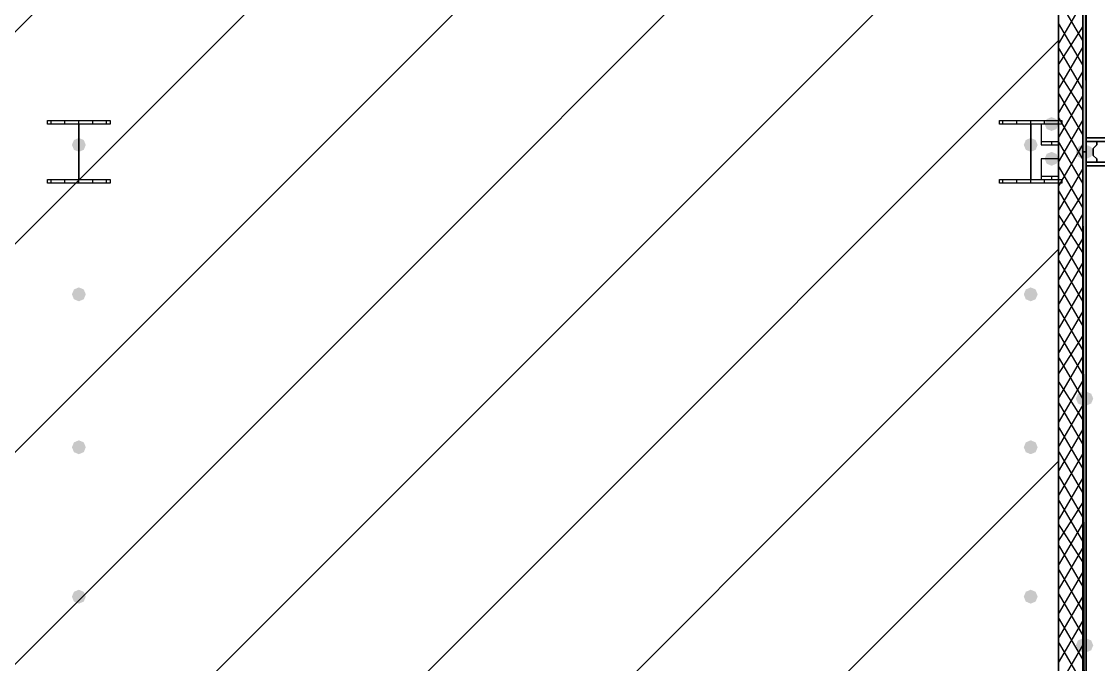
# Model space of a CAD drawing. Header units: millimetres. Extents: x 0 to 420, y 0 to 297.
# Drawn here: x 377.8 to 390.93, y 129.94 to 137.77 of the extents above; entities that cross this region are included whole.
import ezdxf

# ---------------------------------------------------------------- set-up
doc = ezdxf.new("R2010")
doc.units = ezdxf.units.MM
doc.layers.get('0').update_dxf_attribs({"linetype": 'CONTINUOUS'})

msp = doc.modelspace()

# ---------------------------------------------------------------- hatches: boundary and pattern name
at = {"true_color": 0x000007}
h = msp.add_hatch(color=0, dxfattribs=at)
h.paths.add_polyline_path([(390.779, 153.585333), (390.736667, 153.585333), (390.779, 136.186333)], flags=0)
h.paths.add_polyline_path([(390.736667, 153.585333), (390.779, 136.186333), (390.736667, 136.186333)], flags=0)
for points in [[(390.440333, 136.525), (390.415462, 136.465204), (390.355667, 136.440333), (390.295871, 136.465204), (390.271, 136.525), (390.295871, 136.584796), (390.355667, 136.609667), (390.415462, 136.584796)], [(378.587, 136.271), (378.562129, 136.211204), (378.502333, 136.186333), (378.442538, 136.211204), (378.417667, 136.271), (378.442537, 136.330796), (378.502333, 136.355667), (378.562129, 136.330796)], [(390.186333, 136.271), (390.161462, 136.211204), (390.101667, 136.186333), (390.041871, 136.211204), (390.017, 136.271), (390.041871, 136.330796), (390.101667, 136.355667), (390.161462, 136.330796)], [(390.440333, 136.101667), (390.415462, 136.041871), (390.355667, 136.017), (390.295871, 136.041871), (390.271, 136.101667), (390.295871, 136.161462), (390.355667, 136.186333), (390.415462, 136.161463)], [(378.587, 134.450667), (378.562129, 134.390871), (378.502333, 134.366), (378.442538, 134.390871), (378.417667, 134.450667), (378.442537, 134.510462), (378.502333, 134.535333), (378.562129, 134.510463)], [(390.186333, 134.450667), (390.161462, 134.390871), (390.101667, 134.366), (390.041871, 134.390871), (390.017, 134.450667), (390.041871, 134.510462), (390.101667, 134.535333), (390.161462, 134.510463)], [(378.587, 132.588), (378.562129, 132.528204), (378.502333, 132.503333), (378.442538, 132.528204), (378.417667, 132.588), (378.442537, 132.647796), (378.502333, 132.672667), (378.562129, 132.647796)], [(390.186333, 132.588), (390.161462, 132.528204), (390.101667, 132.503333), (390.041871, 132.528204), (390.017, 132.588), (390.041871, 132.647796), (390.101667, 132.672667), (390.161462, 132.647796)], [(378.587, 130.767667), (378.562129, 130.707871), (378.502333, 130.683), (378.442538, 130.707871), (378.417667, 130.767667), (378.442537, 130.827462), (378.502333, 130.852333), (378.562129, 130.827463)], [(390.186333, 130.767667), (390.161462, 130.707871), (390.101667, 130.683), (390.041871, 130.707871), (390.017, 130.767667), (390.041871, 130.827462), (390.101667, 130.852333), (390.161462, 130.827463)]]:
    msp.add_hatch(color=0, dxfattribs=at).paths.add_polyline_path(points, flags=0)
at = {"true_color": 0x0000fe}
for points in [[(390.821333, 136.186333), (390.796462, 136.126537), (390.736667, 136.101667), (390.676871, 136.126537), (390.652, 136.186333), (390.676871, 136.246129), (390.736667, 136.271), (390.796462, 136.246129)], [(390.863667, 136.186333), (390.838796, 136.126537), (390.779, 136.101667), (390.719204, 136.126537), (390.694333, 136.186333), (390.719204, 136.246129), (390.779, 136.271), (390.838796, 136.246129)], [(390.821333, 133.180667), (390.796462, 133.120871), (390.736667, 133.096), (390.676871, 133.120871), (390.652, 133.180667), (390.676871, 133.240462), (390.736667, 133.265333), (390.796462, 133.240463)], [(390.863667, 133.180667), (390.838796, 133.120871), (390.779, 133.096), (390.719204, 133.120871), (390.694333, 133.180667), (390.719204, 133.240462), (390.779, 133.265333), (390.838796, 133.240463)], [(390.821333, 130.175), (390.796462, 130.115204), (390.736667, 130.090333), (390.676871, 130.115204), (390.652, 130.175), (390.676871, 130.234796), (390.736667, 130.259667), (390.796462, 130.234796)], [(390.863667, 130.175), (390.838796, 130.115204), (390.779, 130.090333), (390.719204, 130.115204), (390.694333, 130.175), (390.719204, 130.234796), (390.779, 130.259667), (390.838796, 130.234796)]]:
    msp.add_hatch(color=0, dxfattribs=at).paths.add_polyline_path(points, flags=0)
at = {"true_color": 0x000007}
h = msp.add_hatch(color=0, dxfattribs=at)
h.paths.add_polyline_path([(390.779, 136.186333), (390.736667, 136.186333), (390.779, 118.152333)], flags=0)
h.paths.add_polyline_path([(390.736667, 136.186333), (390.779, 118.152333), (390.736667, 118.152333)], flags=0)

# ---------------------------------------------------------------- linework, layer by layer
at = {"color": 0, "true_color": 0x000007}
for points in [[(390.736667, 118.448667), (390.736667, 173.439667)], [(390.779, 136.186333), (390.779, 153.585333), (390.779, 136.186333), (390.736667, 153.585333)], [(390.440333, 152.908), (390.440333, 124.502333)], [(390.736667, 137.541), (390.440333, 138.049)], [(390.440333, 137.498667), (390.736667, 138.006667)], [(390.736667, 137.244667), (390.440333, 137.752667)], [(390.440333, 137.244667), (390.736667, 137.710333)], [(390.440333, 136.948333), (390.736667, 137.456333)], [(390.736667, 136.948333), (390.440333, 137.456333)], [(390.440333, 136.652), (390.736667, 137.16)], [(390.736667, 136.694333), (390.440333, 137.16)], [(390.736667, 136.398), (390.440333, 136.906)], [(390.440333, 136.355667), (390.736667, 136.863667)], [(378.163667, 136.525), (378.163667, 136.567333)], [(378.333, 136.525), (378.333, 136.567333)], [(378.502333, 135.805333), (378.502333, 136.567333)], [(378.671667, 136.525), (378.671667, 136.567333)], [(378.841, 136.525), (378.841, 136.567333)], [(389.763, 136.525), (389.763, 136.567333)], [(389.932333, 136.525), (389.932333, 136.567333)], [(390.101667, 135.805333), (390.101667, 136.567333)], [(390.271, 136.525), (390.271, 136.567333)], [(390.736667, 136.101667), (390.440333, 136.609667)], [(390.440333, 136.525), (390.440333, 136.567333)], [(390.440333, 136.059333), (390.736667, 136.567333)], [(391.033, 136.313333), (390.779, 136.313333), (390.779, 136.440333), (390.779, 136.355667), (391.033, 136.355667)], [(391.033, 136.313333), (390.779, 136.313333), (390.779, 136.440333), (390.779, 136.313333), (391.033, 136.313333)], [(391.033, 136.355667), (390.779, 136.355667), (390.779, 136.440333), (390.779, 136.355667), (391.033, 136.355667)], [(390.355667, 136.313333), (390.355667, 136.271)], [(390.736667, 135.805333), (390.440333, 136.313333)], [(390.440333, 135.763), (390.736667, 136.271)], [(390.948333, 136.313333), (390.906, 136.313333), (390.906, 136.271), (390.863667, 136.228667), (390.863667, 136.186333), (390.863667, 136.144), (390.906, 136.101667), (390.906, 136.059333), (390.948333, 136.059333)], [(390.948333, 136.059333), (390.906, 136.059333), (390.906, 136.101667), (390.863667, 136.144), (390.863667, 136.186333), (390.863667, 136.228667), (390.906, 136.271), (390.906, 136.313333), (390.948333, 136.313333)], [(390.779, 118.152333), (390.779, 136.186333), (390.779, 118.152333), (390.736667, 136.186333)], [(390.736667, 136.186333), (390.736667, 118.152333)], [(390.779, 118.152333), (390.779, 136.186333), (390.736667, 136.186333)], [(390.736667, 136.186333), (390.736667, 118.152333)], [(390.779, 118.152333), (390.779, 136.186333), (390.736667, 136.186333)], [(390.736667, 135.509), (390.440333, 136.017)], [(390.440333, 135.466667), (390.736667, 135.974667)], [(391.033, 136.017), (390.779, 136.017), (390.779, 135.932333), (390.779, 136.059333), (391.033, 136.059333)], [(391.033, 136.017), (390.779, 136.017), (390.779, 135.932333), (390.779, 136.059333), (391.033, 136.059333)], [(391.033, 136.059333), (390.779, 136.059333), (390.779, 135.932333), (390.779, 136.017), (391.033, 136.017)], [(378.163667, 135.805333), (378.163667, 135.847667)], [(378.333, 135.805333), (378.333, 135.847667)], [(378.671667, 135.805333), (378.671667, 135.847667)], [(378.841, 135.805333), (378.841, 135.847667)], [(389.763, 135.805333), (389.763, 135.847667)], [(389.932333, 135.805333), (389.932333, 135.847667)], [(390.271, 135.805333), (390.271, 135.847667)], [(390.355667, 135.89), (390.355667, 135.847667)], [(390.440333, 135.805333), (390.440333, 135.847667)], [(390.736667, 135.212667), (390.440333, 135.720667)], [(390.440333, 135.212667), (390.736667, 135.678333)], [(390.440333, 134.916333), (390.736667, 135.424333)], [(390.736667, 134.958667), (390.440333, 135.424333)], [(390.736667, 134.662333), (390.440333, 135.170333)], [(390.440333, 134.62), (390.736667, 135.128)], [(390.736667, 134.366), (390.440333, 134.874)], [(390.440333, 134.323667), (390.736667, 134.831667)], [(390.736667, 134.069667), (390.440333, 134.577667)], [(390.440333, 134.027333), (390.736667, 134.535333)], [(390.736667, 133.773333), (390.440333, 134.281333)], [(390.440333, 133.731), (390.736667, 134.239)], [(390.736667, 133.477), (390.440333, 133.985)], [(390.440333, 133.477), (390.736667, 133.942667)], [(390.440333, 133.180667), (390.736667, 133.688667)], [(390.736667, 133.180667), (390.440333, 133.688667)], [(390.440333, 132.884333), (390.736667, 133.392333)], [(390.736667, 132.926667), (390.440333, 133.392333)], [(390.736667, 132.630333), (390.440333, 133.138333)], [(390.440333, 132.588), (390.736667, 133.096)], [(390.736667, 132.334), (390.440333, 132.842)], [(390.440333, 132.291667), (390.736667, 132.799667)], [(390.736667, 132.037667), (390.440333, 132.545667)], [(390.440333, 131.995333), (390.736667, 132.503333)], [(390.736667, 131.741333), (390.440333, 132.249333)], [(390.440333, 131.699), (390.736667, 132.207)], [(390.736667, 131.445), (390.440333, 131.953)], [(390.440333, 131.445), (390.736667, 131.910667)], [(390.440333, 131.148667), (390.736667, 131.656667)], [(390.736667, 131.191), (390.440333, 131.656667)], [(390.736667, 130.894667), (390.440333, 131.402667)], [(390.440333, 130.852333), (390.736667, 131.360333)], [(390.736667, 130.598333), (390.440333, 131.106333)], [(390.440333, 130.556), (390.736667, 131.064)], [(390.736667, 130.302), (390.440333, 130.81)], [(390.440333, 130.259667), (390.736667, 130.767667)], [(390.736667, 130.005667), (390.440333, 130.513667)], [(390.440333, 129.963333), (390.736667, 130.471333)], [(390.736667, 129.709333), (390.440333, 130.217333)], [(390.440333, 129.667), (390.736667, 130.175)]]:
    msp.add_lwpolyline(points, dxfattribs=at)
for points in [[(390.779, 153.585333), (390.736667, 153.585333), (390.779, 136.186333)], [(390.736667, 153.585333), (390.779, 136.186333), (390.736667, 136.186333)], [(390.779, 136.186333), (390.779, 153.585333), (390.736667, 153.585333), (390.736667, 136.186333)], [(390.779, 136.186333), (390.779, 153.585333), (390.736667, 153.585333), (390.736667, 136.186333)], [(368.723333, 152.908), (361.272667, 152.908), (361.272667, 118.448667), (373.930333, 118.448667), (373.930333, 124.502333), (390.440333, 124.502333), (390.440333, 135.805333), (390.440333, 152.908)], [(378.883333, 135.805333), (378.121333, 135.805333), (378.121333, 135.847667), (378.502333, 135.847667), (378.502333, 136.525), (378.121333, 136.525), (378.121333, 136.567333), (378.883333, 136.567333), (378.883333, 136.525), (378.502333, 136.525), (378.502333, 135.847667), (378.883333, 135.847667)], [(390.482667, 135.805333), (389.720667, 135.805333), (389.720667, 135.847667), (390.101667, 135.847667), (390.101667, 136.525), (389.720667, 136.525), (389.720667, 136.567333), (390.482667, 136.567333), (390.482667, 136.525), (390.101667, 136.525), (390.101667, 135.847667), (390.482667, 135.847667)], [(390.440333, 136.525), (390.228667, 136.525), (390.228667, 136.313333), (390.440333, 136.313333), (390.440333, 136.525), (390.228667, 136.525), (390.228667, 136.271), (390.440333, 136.271)], [(391.033, 136.059333), (390.990667, 136.059333), (390.948333, 136.059333), (390.906, 136.059333), (390.906, 136.101667), (390.863667, 136.144), (390.863667, 136.186333), (390.863667, 136.228667), (390.906, 136.271), (390.906, 136.313333), (390.948333, 136.313333), (390.990667, 136.313333), (391.033, 136.313333), (391.075333, 136.313333), (391.117667, 136.313333), (391.117667, 136.271), (391.16, 136.228667), (391.16, 136.186333), (391.16, 136.144), (391.117667, 136.101667), (391.117667, 136.059333), (391.075333, 136.059333)], [(390.440333, 136.101667), (390.228667, 136.101667), (390.228667, 135.89), (390.440333, 135.89), (390.440333, 136.101667), (390.228667, 136.101667), (390.228667, 135.847667), (390.440333, 135.847667)], [(390.779, 136.186333), (390.736667, 136.186333), (390.779, 118.152333)], [(390.736667, 136.186333), (390.779, 118.152333), (390.736667, 118.152333)]]:
    msp.add_lwpolyline(points, close=True, dxfattribs=at)
at = {"color": 0, "true_color": 0x000004}
for points in [[(358.521, 118.448666), (390.440333, 150.367999)], [(361.103334, 118.448666), (390.440333, 147.785666)], [(363.643334, 118.448666), (390.440333, 145.245666)], [(366.225667, 118.448666), (390.440333, 142.663333)], [(368.765667, 118.448666), (390.440333, 140.123333)], [(371.348, 118.448666), (390.440333, 137.540999)], [(373.888, 118.448666), (390.440333, 135.000999)], [(376.470334, 118.448666), (390.440333, 132.418666)]]:
    msp.add_lwpolyline(points, dxfattribs=at)

doc.saveas('drawing.dxf')
